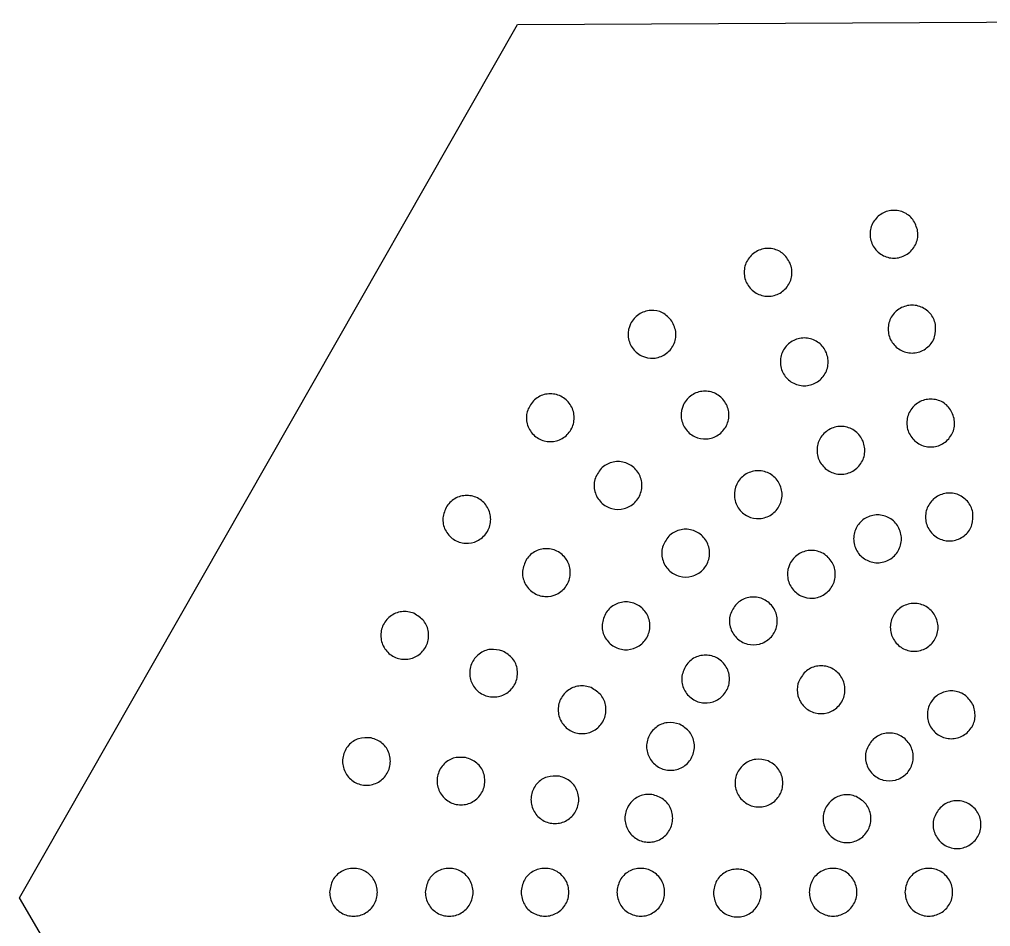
# Model space of a CAD drawing. Extents: x 3.8 to 51.7, y 2.8 to 44.4.
# Drawn here: x 3.78 to 26.94, y 22.8 to 44.43 of the extents above; entities that cross this region are included whole.
import ezdxf

# ---------------------------------------------------------------- set-up
doc = ezdxf.new("R2010")
doc.units = 0
doc.layers.add('Layer_1', color=7, linetype='CONTINUOUS')

msp = doc.modelspace()

# ---------------------------------------------------------------- linework, layer by layer
at = {"layer": 'Layer_1', "color": 1}
msp.add_lwpolyline([(39.628133, 44.428101), (51.718135, 23.730246), (39.838267, 2.911069), (15.868397, 2.789748), (3.778395, 23.487604), (15.658263, 44.30678), (39.628133, 44.428101)], close=True, dxfattribs=at)
at = {"layer": 'Layer_1', "color": 5}
for points in [[(25.194535, 39.418216), (25.194535, 39.418216)], [(22.159515, 38.616229), (22.159515, 38.616229)], [(19.33927, 37.237546), (19.33927, 37.237546)], [(25.625277, 37.156564), (25.625277, 37.156564)], [(23.023207, 36.482071), (23.023207, 36.482071)], [(16.036161, 35.335157), (16.036161, 35.335157)], [(20.602719, 35.312894), (20.602719, 35.312894)], [(26.070759, 34.916975), (26.070759, 34.916975)], [(23.897052, 34.372422), (23.897052, 34.372422)], [(17.650816, 33.720502), (17.650816, 33.720502)], [(21.871345, 33.414261), (21.871345, 33.414261)], [(13.973679, 32.824915), (13.973679, 32.824915)], [(26.516241, 32.677387), (26.516241, 32.677387)], [(24.770896, 32.262776), (24.770896, 32.262776)], [(19.265468, 32.10585), (19.265468, 32.10585)], [(15.872312, 31.556289), (15.872312, 31.556289)], [(23.13997, 31.515629), (23.13997, 31.515629)], [(20.880122, 30.491196), (20.880122, 30.491196)], [(13.185219, 30.268986), (13.185219, 30.268986)], [(17.770943, 30.287664), (17.770943, 30.287664)], [(25.64474, 30.15313), (25.64474, 30.15313)], [(15.305019, 29.37063), (15.305019, 29.37063)], [(19.669576, 29.019038), (19.669576, 29.019038)], [(22.494773, 28.85001), (22.494773, 28.85001)], [(17.414667, 28.496785), (17.414667, 28.496785)], [(26.528736, 28.067997), (26.528736, 28.067997)], [(19.524313, 27.622941), (19.524313, 27.622941)], [(12.165878, 27.299897), (12.165878, 27.299897)], [(24.122694, 27.248624), (24.122694, 27.248624)], [(14.420207, 26.832354), (14.420207, 26.832354)], [(21.633959, 26.749097), (21.633959, 26.749097)], [(16.659797, 26.386872), (16.659797, 26.386872)], [(18.899386, 25.94139), (18.899386, 25.94139)], [(23.733451, 25.899766), (23.733451, 25.899766)], [(25.737346, 25.633972), (25.737346, 25.633972)], [(11.175421, 23.619054), (11.175421, 23.619054)], [(13.458888, 23.619054), (13.458888, 23.619054)], [(15.742352, 23.619054), (15.742352, 23.619054)], [(18.025816, 23.619054), (18.025816, 23.619054)], [(20.328042, 23.600292), (20.328042, 23.600292)], [(22.611507, 23.619054), (22.611507, 23.619054)], [(24.894971, 23.619054), (24.894971, 23.619054)]]:
    msp.add_lwpolyline(points, close=True, dxfattribs=at)
for points, knots in [([(25.194535, 39.418216), (25.200539, 39.368558), (25.212497, 39.269654), (25.180966, 39.121641), (25.115033, 38.986748), (25.0156, 38.873596), (24.89053, 38.790007), (24.748017, 38.741575), (24.597832, 38.731786), (24.450251, 38.761141), (24.315243, 38.82766), (24.202122, 38.926936), (24.118524, 39.052049), (24.070095, 39.19455), (24.060305, 39.344738), (24.08966, 39.492318), (24.156181, 39.627324), (24.255449, 39.740457), (24.380595, 39.824008), (24.570432, 39.888813), (24.825806, 39.871443), (25.090629, 39.701808), (25.159554, 39.51369), (25.194535, 39.418216)], [0, 0, 0, 0, 0.149197, 0.297159, 0.446355, 0.595552, 0.743514, 0.892711, 1.041908, 1.18987, 1.339067, 1.488264, 1.636226, 1.785423, 1.93462, 2.082582, 2.231778, 2.380975, 2.528937, 2.678134, 2.976133, 3.265294, 3.563294, 3.563294, 3.563294, 3.563294]), ([(22.159515, 38.616229), (22.175091, 38.568697), (22.206115, 38.474026), (22.204065, 38.322706), (22.165716, 38.177543), (22.090268, 38.047166), (21.983908, 37.940783), (21.853583, 37.865479), (21.708194, 37.826579), (21.557721, 37.826577), (21.412331, 37.865486), (21.282011, 37.94076), (21.175629, 38.047256), (21.075142, 38.220528), (21.041547, 38.476451), (21.159553, 38.760876), (21.404916, 38.950013), (21.709291, 38.988655), (22.002321, 38.874141), (22.106594, 38.703059), (22.159515, 38.616229)], [0, 0, 0, 0, 0.149197, 0.297159, 0.446355, 0.595552, 0.743514, 0.892711, 1.041908, 1.18987, 1.339066, 1.488263, 1.636225, 1.785422, 2.083421, 2.372582, 2.670582, 2.968581, 3.257742, 3.555741, 3.555741, 3.555741, 3.555741]), ([(25.625277, 37.156564), (25.629495, 37.054971), (25.637807, 36.854796), (25.458058, 36.59673), (25.228771, 36.482955), (25.028585, 36.470179), (24.880991, 36.499479), (24.745985, 36.566013), (24.632864, 36.665285), (24.549266, 36.790398), (24.500836, 36.932899), (24.491047, 37.083087), (24.520402, 37.230667), (24.586921, 37.365676), (24.686197, 37.478797), (24.81131, 37.562394), (24.953809, 37.610823), (25.104008, 37.620615), (25.251546, 37.591251), (25.386712, 37.524764), (25.499246, 37.425371), (25.585019, 37.300691), (25.611821, 37.204739), (25.625277, 37.156564)], [0, 0, 0, 0, 0.297999, 0.58716, 0.88516, 1.034356, 1.182319, 1.331515, 1.480712, 1.628674, 1.777871, 1.927068, 2.07503, 2.224227, 2.373424, 2.521386, 2.670583, 2.819779, 2.967742, 3.116938, 3.266135, 3.414097, 3.563294, 3.563294, 3.563294, 3.563294]), ([(19.33927, 37.237546), (19.382064, 37.145304), (19.466383, 36.963556), (19.398801, 36.656284), (19.197563, 36.424698), (18.904011, 36.325676), (18.601864, 36.385903), (18.368869, 36.589145), (18.270262, 36.882181), (18.330245, 37.184376), (18.534068, 37.417688), (18.825036, 37.514985), (19.134781, 37.459834), (19.270426, 37.312382), (19.33927, 37.237546)], [0, 0, 0, 0, 0.298, 0.587161, 0.88516, 1.18316, 1.472321, 1.77032, 2.06832, 2.357481, 2.655481, 2.95348, 3.242641, 3.540641, 3.540641, 3.540641, 3.540641]), ([(23.023207, 36.482071), (23.038783, 36.434539), (23.069806, 36.339868), (23.067757, 36.188547), (23.029407, 36.043384), (22.953959, 35.913008), (22.847599, 35.806625), (22.717273, 35.73132), (22.571884, 35.69242), (22.421412, 35.692418), (22.276022, 35.731327), (22.145702, 35.806601), (22.039321, 35.913097), (21.938828, 36.08637), (21.905276, 36.342285), (22.023105, 36.626745), (22.227782, 36.783977), (22.421377, 36.835446), (22.571865, 36.835511), (22.717389, 36.796649), (22.847156, 36.721126), (22.955604, 36.615574), (23.00061, 36.526695), (23.023207, 36.482071)], [0, 0, 0, 0, 0.149197, 0.297159, 0.446356, 0.595553, 0.743515, 0.892712, 1.041909, 1.189871, 1.339068, 1.488264, 1.636226, 1.785423, 2.083422, 2.372583, 2.670583, 2.819779, 2.967742, 3.116938, 3.266135, 3.414097, 3.563294, 3.563294, 3.563294, 3.563294]), ([(16.036161, 35.335157), (16.074115, 35.367737), (16.149707, 35.432628), (16.290293, 35.488642), (16.439082, 35.508764), (16.588407, 35.488952), (16.727394, 35.431399), (16.84684, 35.339812), (16.938417, 35.220376), (16.996002, 35.081358), (17.015694, 34.932146), (16.996021, 34.78294), (16.938341, 34.643901), (16.816714, 34.484754), (16.593128, 34.355779), (16.285194, 34.355958), (16.016559, 34.510265), (15.864378, 34.776682), (15.858037, 35.091229), (15.976194, 35.253036), (16.036161, 35.335157)], [0, 0, 0, 0, 0.149197, 0.297159, 0.446356, 0.595552, 0.743515, 0.892711, 1.041908, 1.18987, 1.339067, 1.488264, 1.636226, 1.785423, 2.083422, 2.372583, 2.670583, 2.968583, 3.257744, 3.555743, 3.555743, 3.555743, 3.555743]), ([(20.602719, 35.312894), (20.627269, 35.269313), (20.676165, 35.182514), (20.703678, 35.033701), (20.694378, 34.883845), (20.645841, 34.741256), (20.562181, 34.616164), (20.411828, 34.483801), (20.167404, 34.400891), (19.86533, 34.461286), (19.632302, 34.664482), (19.53375, 34.957531), (19.59355, 35.259723), (19.763686, 35.453813), (19.943511, 35.542068), (20.091097, 35.57149), (20.241406, 35.561765), (20.383414, 35.51301), (20.51037, 35.430643), (20.571851, 35.352252), (20.602719, 35.312894)], [0, 0, 0, 0, 0.149197, 0.297159, 0.446356, 0.595552, 0.743515, 0.892711, 1.190711, 1.479872, 1.777872, 2.075871, 2.365032, 2.663032, 2.812229, 2.960191, 3.109387, 3.258584, 3.406546, 3.555743, 3.555743, 3.555743, 3.555743]), ([(26.070759, 34.916975), (26.076763, 34.867317), (26.088721, 34.768413), (26.05719, 34.6204), (25.991257, 34.485508), (25.891824, 34.372356), (25.766753, 34.288766), (25.624241, 34.240334), (25.474056, 34.230545), (25.326475, 34.2599), (25.191466, 34.326419), (25.078345, 34.425696), (24.994748, 34.550808), (24.946318, 34.69331), (24.936529, 34.843497), (24.965884, 34.991078), (25.032405, 35.126083), (25.131672, 35.239216), (25.256819, 35.322768), (25.446656, 35.387572), (25.70203, 35.370202), (25.966853, 35.200567), (26.035778, 35.012449), (26.070759, 34.916975)], [0, 0, 0, 0, 0.149197, 0.297159, 0.446355, 0.595552, 0.743514, 0.892711, 1.041908, 1.18987, 1.339067, 1.488264, 1.636226, 1.785423, 1.93462, 2.082582, 2.231778, 2.380975, 2.528937, 2.678134, 2.976133, 3.265294, 3.563294, 3.563294, 3.563294, 3.563294]), ([(23.897052, 34.372422), (23.912628, 34.32489), (23.943651, 34.230219), (23.941603, 34.078898), (23.903247, 33.933736), (23.827825, 33.803356), (23.721367, 33.696989), (23.548081, 33.596501), (23.292179, 33.562869), (23.007691, 33.681036), (22.818783, 33.925789), (22.779295, 34.232434), (22.896901, 34.517153), (23.101633, 34.674322), (23.29522, 34.725799), (23.44571, 34.725862), (23.591234, 34.687001), (23.721002, 34.611478), (23.82945, 34.505926), (23.874456, 34.417047), (23.897052, 34.372422)], [0, 0, 0, 0, 0.149197, 0.297159, 0.446356, 0.595552, 0.743515, 0.892711, 1.190711, 1.479872, 1.777872, 2.075871, 2.365032, 2.663032, 2.812229, 2.960191, 3.109388, 3.258585, 3.406547, 3.555744, 3.555744, 3.555744, 3.555744]), ([(17.650816, 33.720502), (17.688769, 33.753083), (17.764362, 33.817974), (17.904948, 33.873988), (18.053737, 33.894109), (18.203061, 33.874297), (18.342049, 33.816745), (18.461494, 33.725157), (18.553071, 33.605722), (18.610657, 33.466704), (18.630348, 33.317491), (18.610675, 33.168285), (18.552996, 33.029246), (18.431368, 32.8701), (18.207782, 32.741125), (17.899848, 32.741304), (17.631213, 32.89561), (17.479032, 33.162028), (17.472692, 33.476575), (17.590848, 33.638381), (17.650816, 33.720502)], [0, 0, 0, 0, 0.149197, 0.297159, 0.446356, 0.595552, 0.743515, 0.892711, 1.041908, 1.18987, 1.339067, 1.488264, 1.636226, 1.785423, 2.083422, 2.372583, 2.670583, 2.968583, 3.257744, 3.555743, 3.555743, 3.555743, 3.555743]), ([(21.871345, 33.414261), (21.895895, 33.370681), (21.944791, 33.283881), (21.972304, 33.135068), (21.963004, 32.985213), (21.914467, 32.842623), (21.830807, 32.717531), (21.680453, 32.585168), (21.43603, 32.502258), (21.133956, 32.562654), (20.900928, 32.765849), (20.802376, 33.058898), (20.862176, 33.361091), (21.032312, 33.55518), (21.212137, 33.643435), (21.359723, 33.672857), (21.510032, 33.663132), (21.65204, 33.614377), (21.778996, 33.53201), (21.840477, 33.453619), (21.871345, 33.414261)], [0, 0, 0, 0, 0.149197, 0.297159, 0.446356, 0.595552, 0.743515, 0.892711, 1.190711, 1.479872, 1.777872, 2.075871, 2.365032, 2.663032, 2.812229, 2.960191, 3.109387, 3.258584, 3.406546, 3.555743, 3.555743, 3.555743, 3.555743]), ([(26.516241, 32.677387), (26.520459, 32.575793), (26.52877, 32.375619), (26.349022, 32.117553), (26.119734, 32.003777), (25.919548, 31.991001), (25.771954, 32.020301), (25.636949, 32.086835), (25.523827, 32.186107), (25.44023, 32.31122), (25.3918, 32.453721), (25.38201, 32.603909), (25.411366, 32.751489), (25.477885, 32.886498), (25.577161, 32.999619), (25.702274, 33.083217), (25.844773, 33.131646), (25.994971, 33.141438), (26.14251, 33.112074), (26.277675, 33.045586), (26.39021, 32.946193), (26.475983, 32.821513), (26.502785, 32.725562), (26.516241, 32.677387)], [0, 0, 0, 0, 0.297999, 0.58716, 0.88516, 1.034356, 1.182319, 1.331515, 1.480712, 1.628674, 1.777871, 1.927068, 2.07503, 2.224227, 2.373424, 2.521386, 2.670583, 2.819779, 2.967742, 3.116938, 3.266135, 3.414097, 3.563294, 3.563294, 3.563294, 3.563294]), ([(13.973679, 32.824915), (14.004547, 32.864273), (14.066027, 32.942665), (14.192984, 33.02503), (14.334989, 33.073791), (14.48531, 33.083492), (14.632854, 33.05416), (14.767873, 32.987635), (14.880991, 32.888361), (14.96459, 32.763248), (15.013013, 32.620744), (15.022827, 32.470567), (14.993381, 32.322947), (14.905139, 32.143131), (14.711011, 31.973014), (14.408959, 31.913115), (14.115381, 32.012048), (13.914149, 32.243658), (13.846566, 32.550924), (13.930885, 32.732672), (13.973679, 32.824915)], [0, 0, 0, 0, 0.149197, 0.297159, 0.446356, 0.595552, 0.743515, 0.892711, 1.041908, 1.18987, 1.339067, 1.488264, 1.636226, 1.785423, 2.083422, 2.372583, 2.670583, 2.968582, 3.257743, 3.555743, 3.555743, 3.555743, 3.555743]), ([(24.770896, 32.262776), (24.786472, 32.215244), (24.817495, 32.120573), (24.815447, 31.969252), (24.777091, 31.82409), (24.701669, 31.693709), (24.595212, 31.587342), (24.421925, 31.486855), (24.166023, 31.453223), (23.881535, 31.571389), (23.692627, 31.816142), (23.653139, 32.122787), (23.770746, 32.407506), (23.975477, 32.564675), (24.169065, 32.616152), (24.319554, 32.616215), (24.465079, 32.577354), (24.594846, 32.501831), (24.703294, 32.396279), (24.7483, 32.3074), (24.770896, 32.262776)], [0, 0, 0, 0, 0.149197, 0.297159, 0.446356, 0.595552, 0.743515, 0.892711, 1.190711, 1.479872, 1.777872, 2.075871, 2.365032, 2.663032, 2.812228, 2.960191, 3.109387, 3.258584, 3.406546, 3.555743, 3.555743, 3.555743, 3.555743]), ([(19.265468, 32.10585), (19.303421, 32.13843), (19.379014, 32.203321), (19.5196, 32.259335), (19.668389, 32.279457), (19.817714, 32.259645), (19.956701, 32.202092), (20.076147, 32.110505), (20.167724, 31.991069), (20.225309, 31.852052), (20.245, 31.702839), (20.225328, 31.553633), (20.167648, 31.414594), (20.046021, 31.255447), (19.822435, 31.126472), (19.514501, 31.126651), (19.245866, 31.280958), (19.093685, 31.547375), (19.087344, 31.861922), (19.205501, 32.023729), (19.265468, 32.10585)], [0, 0, 0, 0, 0.149197, 0.297159, 0.446356, 0.595552, 0.743515, 0.892711, 1.041908, 1.18987, 1.339067, 1.488264, 1.636226, 1.785423, 2.083422, 2.372583, 2.670583, 2.968583, 3.257744, 3.555743, 3.555743, 3.555743, 3.555743]), ([(15.872312, 31.556289), (15.90318, 31.595647), (15.96466, 31.674039), (16.091617, 31.756404), (16.233622, 31.805166), (16.383942, 31.814866), (16.531487, 31.785535), (16.666506, 31.719009), (16.779623, 31.619735), (16.863223, 31.494623), (16.911646, 31.352118), (16.92146, 31.201942), (16.892014, 31.054322), (16.803772, 30.874505), (16.609644, 30.704388), (16.307592, 30.644489), (16.014014, 30.743423), (15.812782, 30.975032), (15.745198, 31.282298), (15.829518, 31.464046), (15.872312, 31.556289)], [0, 0, 0, 0, 0.149197, 0.297159, 0.446356, 0.595552, 0.743515, 0.892711, 1.041908, 1.18987, 1.339067, 1.488264, 1.636226, 1.785423, 2.083422, 2.372583, 2.670583, 2.968583, 3.257744, 3.555743, 3.555743, 3.555743, 3.555743]), ([(23.13997, 31.515629), (23.16452, 31.472049), (23.213416, 31.385249), (23.240929, 31.236436), (23.231629, 31.086581), (23.183092, 30.943991), (23.099432, 30.818899), (22.949079, 30.686536), (22.704655, 30.603626), (22.402581, 30.664022), (22.169554, 30.867217), (22.071001, 31.160266), (22.130802, 31.462459), (22.300937, 31.656548), (22.480762, 31.744803), (22.628348, 31.774225), (22.778658, 31.7645), (22.920665, 31.715745), (23.047621, 31.633378), (23.109102, 31.554987), (23.13997, 31.515629)], [0, 0, 0, 0, 0.149197, 0.297159, 0.446356, 0.595552, 0.743515, 0.892711, 1.190711, 1.479872, 1.777872, 2.075871, 2.365032, 2.663032, 2.812229, 2.960191, 3.109387, 3.258584, 3.406546, 3.555743, 3.555743, 3.555743, 3.555743]), ([(20.880122, 30.491196), (20.918075, 30.523777), (20.993668, 30.588668), (21.134254, 30.644682), (21.283043, 30.664803), (21.432367, 30.644991), (21.571355, 30.587439), (21.6908, 30.495851), (21.782377, 30.376416), (21.839963, 30.237398), (21.859654, 30.088185), (21.839981, 29.938979), (21.782302, 29.79994), (21.660674, 29.640794), (21.437088, 29.511819), (21.129154, 29.511998), (20.860519, 29.666304), (20.708338, 29.932722), (20.701998, 30.247269), (20.820154, 30.409075), (20.880122, 30.491196)], [0, 0, 0, 0, 0.149197, 0.297159, 0.446356, 0.595552, 0.743515, 0.892711, 1.041908, 1.18987, 1.339067, 1.488264, 1.636226, 1.785423, 2.083422, 2.372583, 2.670583, 2.968582, 3.257743, 3.555743, 3.555743, 3.555743, 3.555743]), ([(17.770943, 30.287664), (17.801811, 30.327022), (17.863292, 30.405414), (17.990249, 30.487779), (18.132253, 30.536541), (18.282574, 30.546241), (18.430118, 30.516909), (18.565137, 30.450384), (18.678255, 30.35111), (18.761855, 30.225998), (18.810278, 30.083493), (18.820092, 29.933317), (18.790646, 29.785697), (18.702403, 29.60588), (18.508275, 29.435763), (18.206223, 29.375864), (17.912646, 29.474797), (17.711414, 29.706407), (17.64383, 30.013673), (17.728149, 30.195421), (17.770943, 30.287664)], [0, 0, 0, 0, 0.149197, 0.297159, 0.446356, 0.595552, 0.743515, 0.892711, 1.041908, 1.18987, 1.339067, 1.488264, 1.636226, 1.785423, 2.083422, 2.372583, 2.670583, 2.968582, 3.257743, 3.555743, 3.555743, 3.555743, 3.555743]), ([(25.64474, 30.15313), (25.660316, 30.105598), (25.691339, 30.010927), (25.689291, 29.859606), (25.650935, 29.714444), (25.575513, 29.584063), (25.469056, 29.477696), (25.295769, 29.377209), (25.039867, 29.343577), (24.755379, 29.461744), (24.566471, 29.706496), (24.526983, 30.013141), (24.64459, 30.29786), (24.849321, 30.455029), (25.042909, 30.506506), (25.193398, 30.50657), (25.338922, 30.467708), (25.46869, 30.392185), (25.577138, 30.286633), (25.622144, 30.197754), (25.64474, 30.15313)], [0, 0, 0, 0, 0.149197, 0.297159, 0.446356, 0.595552, 0.743515, 0.892711, 1.190711, 1.479872, 1.777872, 2.075871, 2.365032, 2.663032, 2.812228, 2.960191, 3.109387, 3.258584, 3.406546, 3.555743, 3.555743, 3.555743, 3.555743]), ([(13.185219, 30.268986), (13.272048, 30.216064), (13.443131, 30.111791), (13.557645, 29.818761), (13.519002, 29.514387), (13.329866, 29.269023), (13.04544, 29.151017), (12.789517, 29.184612), (12.616245, 29.285099), (12.509749, 29.391481), (12.434475, 29.521801), (12.395566, 29.667192), (12.395568, 29.817664), (12.434468, 29.963053), (12.509773, 30.093379), (12.616156, 30.199739), (12.746532, 30.275186), (12.891695, 30.313536), (13.043016, 30.315585), (13.137687, 30.284562), (13.185219, 30.268986)], [0, 0, 0, 0, 0.298, 0.587161, 0.88516, 1.18316, 1.472321, 1.77032, 1.919517, 2.067479, 2.216676, 2.365873, 2.513835, 2.663032, 2.812228, 2.960191, 3.109387, 3.258584, 3.406546, 3.555743, 3.555743, 3.555743, 3.555743]), ([(15.305019, 29.37063), (15.391847, 29.317708), (15.56293, 29.213436), (15.677449, 28.920402), (15.638786, 28.616043), (15.449722, 28.37062), (15.165035, 28.252833), (14.858392, 28.292377), (14.6136, 28.481245), (14.495584, 28.765836), (14.535436, 29.073066), (14.723312, 29.315618), (15.011495, 29.441847), (15.2062, 29.394606), (15.305019, 29.37063)], [0, 0, 0, 0, 0.298, 0.587161, 0.88516, 1.18316, 1.472321, 1.77032, 2.06832, 2.357481, 2.65548, 2.95348, 3.242641, 3.540641, 3.540641, 3.540641, 3.540641]), ([(19.669576, 29.019038), (19.700444, 29.058397), (19.761924, 29.136788), (19.888881, 29.219153), (20.030886, 29.267915), (20.181206, 29.277616), (20.328751, 29.248284), (20.46377, 29.181759), (20.576887, 29.082484), (20.660487, 28.957372), (20.70891, 28.814868), (20.718724, 28.664691), (20.689278, 28.517071), (20.601036, 28.337254), (20.406908, 28.167137), (20.104856, 28.107238), (19.811278, 28.206172), (19.610046, 28.437781), (19.542462, 28.745047), (19.626782, 28.926796), (19.669576, 29.019038)], [0, 0, 0, 0, 0.149197, 0.297159, 0.446356, 0.595552, 0.743515, 0.892711, 1.041908, 1.18987, 1.339067, 1.488264, 1.636226, 1.785423, 2.083422, 2.372583, 2.670583, 2.968583, 3.257744, 3.555743, 3.555743, 3.555743, 3.555743]), ([(22.494773, 28.85001), (22.532726, 28.88259), (22.608319, 28.947481), (22.748905, 29.003495), (22.897694, 29.023617), (23.047019, 29.003805), (23.186006, 28.946252), (23.305452, 28.854664), (23.397029, 28.735229), (23.454614, 28.596211), (23.474305, 28.446998), (23.454633, 28.297793), (23.396953, 28.158754), (23.275326, 27.999607), (23.05174, 27.870632), (22.743806, 27.870811), (22.47517, 28.025118), (22.32299, 28.291535), (22.316649, 28.606082), (22.434806, 28.767889), (22.494773, 28.85001)], [0, 0, 0, 0, 0.149197, 0.297159, 0.446356, 0.595552, 0.743515, 0.892711, 1.041908, 1.18987, 1.339067, 1.488264, 1.636226, 1.785423, 2.083422, 2.372583, 2.670583, 2.968583, 3.257744, 3.555743, 3.555743, 3.555743, 3.555743]), ([(17.414667, 28.496785), (17.501496, 28.443863), (17.672579, 28.33959), (17.787093, 28.04656), (17.74845, 27.742185), (17.559314, 27.496822), (17.274888, 27.378816), (17.018965, 27.412411), (16.845693, 27.512898), (16.739196, 27.61928), (16.663923, 27.7496), (16.625014, 27.89499), (16.625016, 28.045463), (16.663916, 28.190852), (16.73922, 28.321178), (16.845603, 28.427537), (16.97598, 28.502985), (17.121143, 28.541335), (17.272463, 28.543384), (17.367134, 28.512361), (17.414667, 28.496785)], [0, 0, 0, 0, 0.298, 0.587161, 0.88516, 1.18316, 1.472321, 1.77032, 1.919517, 2.067479, 2.216676, 2.365873, 2.513835, 2.663032, 2.812228, 2.960191, 3.109387, 3.258584, 3.406546, 3.555743, 3.555743, 3.555743, 3.555743]), ([(26.528736, 28.067997), (26.552713, 27.969179), (26.599954, 27.774473), (26.473725, 27.48629), (26.231173, 27.298414), (25.923943, 27.258563), (25.639352, 27.376579), (25.450484, 27.62137), (25.41094, 27.928014), (25.528727, 28.2127), (25.77415, 28.401765), (26.078509, 28.440427), (26.371542, 28.325908), (26.475815, 28.154826), (26.528736, 28.067997)], [0, 0, 0, 0, 0.298, 0.587161, 0.88516, 1.18316, 1.472321, 1.77032, 2.06832, 2.357481, 2.65548, 2.95348, 3.242641, 3.540641, 3.540641, 3.540641, 3.540641]), ([(19.524313, 27.622941), (19.611142, 27.57002), (19.782224, 27.465747), (19.896743, 27.172713), (19.85808, 26.868354), (19.669016, 26.622931), (19.384329, 26.505144), (19.077686, 26.544688), (18.832895, 26.733556), (18.714879, 27.018148), (18.75473, 27.325377), (18.942606, 27.567929), (19.230789, 27.694159), (19.425495, 27.646917), (19.524313, 27.622941)], [0, 0, 0, 0, 0.298, 0.587161, 0.88516, 1.18316, 1.472321, 1.77032, 2.06832, 2.357481, 2.65548, 2.95348, 3.242641, 3.540641, 3.540641, 3.540641, 3.540641]), ([(24.122694, 27.248624), (24.160648, 27.281204), (24.23624, 27.346095), (24.376826, 27.402109), (24.525615, 27.422231), (24.67494, 27.402419), (24.813927, 27.344866), (24.933373, 27.253279), (25.02495, 27.133843), (25.082535, 26.994825), (25.102227, 26.845613), (25.082554, 26.696407), (25.024874, 26.557368), (24.903247, 26.398221), (24.679661, 26.269246), (24.371727, 26.269425), (24.103092, 26.423732), (23.950911, 26.690149), (23.94457, 27.004696), (24.062727, 27.166503), (24.122694, 27.248624)], [0, 0, 0, 0, 0.149197, 0.297159, 0.446356, 0.595552, 0.743515, 0.892711, 1.041908, 1.18987, 1.339067, 1.488264, 1.636226, 1.785423, 2.083422, 2.372583, 2.670583, 2.968583, 3.257744, 3.555743, 3.555743, 3.555743, 3.555743]), ([(12.165878, 27.299897), (12.261353, 27.264916), (12.44947, 27.195991), (12.619106, 26.931168), (12.636476, 26.675794), (12.571671, 26.485957), (12.48812, 26.36081), (12.374987, 26.261543), (12.239981, 26.195022), (12.0924, 26.165667), (11.942213, 26.175456), (11.799712, 26.223886), (11.674598, 26.307483), (11.575326, 26.420605), (11.508792, 26.55561), (11.479493, 26.703204), (11.492268, 26.903391), (11.606044, 27.132678), (11.86411, 27.312427), (12.064284, 27.304115), (12.165878, 27.299897)], [0, 0, 0, 0, 0.298, 0.587161, 0.88516, 1.034357, 1.182319, 1.331516, 1.480713, 1.628675, 1.777872, 1.927068, 2.07503, 2.224227, 2.373424, 2.521386, 2.670583, 2.968583, 3.257744, 3.555743, 3.555743, 3.555743, 3.555743]), ([(14.420207, 26.832354), (14.515682, 26.797373), (14.703799, 26.728449), (14.873435, 26.463625), (14.890805, 26.208251), (14.826, 26.018414), (14.742449, 25.893267), (14.629316, 25.794), (14.49431, 25.727479), (14.346729, 25.698124), (14.196542, 25.707914), (14.054041, 25.756344), (13.928927, 25.839941), (13.829655, 25.953063), (13.763122, 26.088068), (13.733822, 26.235662), (13.746597, 26.435848), (13.860373, 26.665136), (14.118439, 26.844884), (14.318613, 26.836573), (14.420207, 26.832354)], [0, 0, 0, 0, 0.298, 0.587161, 0.88516, 1.034357, 1.182319, 1.331516, 1.480713, 1.628675, 1.777872, 1.927068, 2.07503, 2.224227, 2.373424, 2.521386, 2.670583, 2.968583, 3.257744, 3.555743, 3.555743, 3.555743, 3.555743]), ([(21.633959, 26.749097), (21.678583, 26.7265), (21.767463, 26.681495), (21.873013, 26.573046), (21.948542, 26.443283), (21.987382, 26.297743), (21.987398, 26.147311), (21.948492, 26.001908), (21.873193, 25.871597), (21.766795, 25.765195), (21.636476, 25.689901), (21.491099, 25.650978), (21.340571, 25.651059), (21.146994, 25.702525), (20.942274, 25.859735), (20.824598, 26.144297), (20.864356, 26.451535), (21.052257, 26.694085), (21.340434, 26.820315), (21.53514, 26.773073), (21.633959, 26.749097)], [0, 0, 0, 0, 0.149197, 0.297159, 0.446356, 0.595552, 0.743515, 0.892711, 1.041908, 1.18987, 1.339067, 1.488264, 1.636226, 1.785423, 2.083422, 2.372583, 2.670583, 2.968583, 3.257744, 3.555743, 3.555743, 3.555743, 3.555743]), ([(16.659797, 26.386872), (16.755272, 26.351891), (16.943389, 26.282967), (17.113025, 26.018143), (17.130395, 25.762769), (17.06559, 25.572932), (16.982039, 25.447785), (16.868906, 25.348518), (16.7339, 25.281997), (16.586319, 25.252642), (16.436132, 25.262431), (16.293631, 25.310861), (16.168517, 25.394459), (16.069245, 25.507581), (16.002712, 25.642586), (15.973412, 25.79018), (15.986187, 25.990366), (16.099963, 26.219654), (16.358029, 26.399402), (16.558203, 26.391091), (16.659797, 26.386872)], [0, 0, 0, 0, 0.298, 0.587161, 0.88516, 1.034357, 1.182319, 1.331516, 1.480713, 1.628675, 1.777872, 1.927068, 2.07503, 2.224227, 2.373424, 2.521386, 2.670583, 2.968583, 3.257744, 3.555743, 3.555743, 3.555743, 3.555743]), ([(18.899386, 25.94139), (18.99486, 25.906409), (19.182978, 25.837485), (19.352613, 25.572661), (19.369983, 25.317287), (19.305178, 25.12745), (19.221627, 25.002304), (19.108494, 24.903037), (18.973489, 24.836515), (18.825908, 24.80716), (18.67572, 24.81695), (18.533219, 24.865379), (18.408106, 24.948977), (18.30883, 25.062098), (18.242311, 25.197107), (18.212956, 25.344688), (18.222745, 25.494872), (18.271177, 25.637385), (18.354766, 25.762455), (18.467919, 25.861888), (18.602811, 25.927821), (18.750824, 25.959352), (18.849728, 25.947394), (18.899386, 25.94139)], [0, 0, 0, 0, 0.297999, 0.58716, 0.88516, 1.034356, 1.182319, 1.331515, 1.480712, 1.628674, 1.777871, 1.927068, 2.07503, 2.224227, 2.373424, 2.521386, 2.670583, 2.819779, 2.967742, 3.116938, 3.266135, 3.414097, 3.563294, 3.563294, 3.563294, 3.563294]), ([(23.733451, 25.899766), (23.82028, 25.846845), (23.991363, 25.742571), (24.105877, 25.449541), (24.067234, 25.145167), (23.878098, 24.899803), (23.593672, 24.781797), (23.337749, 24.815392), (23.164477, 24.915879), (23.057981, 25.022262), (22.982707, 25.152581), (22.943798, 25.297972), (22.943801, 25.448444), (22.982701, 25.593833), (23.058005, 25.724158), (23.164388, 25.830518), (23.294764, 25.905966), (23.439927, 25.944316), (23.591248, 25.946365), (23.685919, 25.915342), (23.733451, 25.899766)], [0, 0, 0, 0, 0.298, 0.587161, 0.88516, 1.18316, 1.472321, 1.770321, 1.919518, 2.06748, 2.216676, 2.365873, 2.513835, 2.663032, 2.812228, 2.96019, 3.109387, 3.258584, 3.406546, 3.555742, 3.555742, 3.555742, 3.555742]), ([(25.737346, 25.633972), (25.7753, 25.666552), (25.850892, 25.731443), (25.991478, 25.787457), (26.140267, 25.807579), (26.289592, 25.787767), (26.428579, 25.730214), (26.548025, 25.638626), (26.639602, 25.519191), (26.697187, 25.380173), (26.716879, 25.23096), (26.697206, 25.081755), (26.639526, 24.942716), (26.517899, 24.783569), (26.294313, 24.654594), (25.986379, 24.654773), (25.717744, 24.80908), (25.565563, 25.075497), (25.559222, 25.390044), (25.677379, 25.551851), (25.737346, 25.633972)], [0, 0, 0, 0, 0.149197, 0.297159, 0.446356, 0.595552, 0.743515, 0.892711, 1.041908, 1.18987, 1.339067, 1.488264, 1.636226, 1.785423, 2.083422, 2.372583, 2.670583, 2.968582, 3.257743, 3.555743, 3.555743, 3.555743, 3.555743]), ([(11.175421, 23.619054), (11.191086, 23.719526), (11.221951, 23.91749), (11.448853, 24.135425), (11.744847, 24.216202), (12.043912, 24.13536), (12.261781, 23.917744), (12.328681, 23.668445), (12.302151, 23.469908), (12.244621, 23.330807), (12.153027, 23.211392), (12.033594, 23.119807), (11.894575, 23.062226), (11.745366, 23.042527), (11.596144, 23.062225), (11.457169, 23.119808), (11.337571, 23.211388), (11.246589, 23.330825), (11.186788, 23.469842), (11.179221, 23.569179), (11.175421, 23.619054)], [0, 0, 0, 0, 0.298, 0.587161, 0.885161, 1.18316, 1.472321, 1.770321, 1.919518, 2.06748, 2.216676, 2.365873, 2.513835, 2.663032, 2.812228, 2.96019, 3.109387, 3.258584, 3.406546, 3.555742, 3.555742, 3.555742, 3.555742]), ([(13.458888, 23.619054), (13.474552, 23.719526), (13.505418, 23.91749), (13.732319, 24.135425), (14.028313, 24.216202), (14.327379, 24.13536), (14.545247, 23.917744), (14.612147, 23.668445), (14.585617, 23.469908), (14.528087, 23.330807), (14.436493, 23.211392), (14.31706, 23.119807), (14.178041, 23.062226), (14.028833, 23.042527), (13.87961, 23.062225), (13.740635, 23.119808), (13.621037, 23.211388), (13.530056, 23.330825), (13.470254, 23.469842), (13.462687, 23.569179), (13.458888, 23.619054)], [0, 0, 0, 0, 0.298, 0.587161, 0.885161, 1.18316, 1.472321, 1.770321, 1.919518, 2.06748, 2.216676, 2.365873, 2.513835, 2.663032, 2.812228, 2.96019, 3.109387, 3.258584, 3.406546, 3.555742, 3.555742, 3.555742, 3.555742]), ([(15.742352, 23.619054), (15.758016, 23.719525), (15.788881, 23.917488), (16.015785, 24.135429), (16.311771, 24.216183), (16.610864, 24.135429), (16.828629, 23.917488), (16.909443, 23.619054), (16.828629, 23.32062), (16.610864, 23.102678), (16.311771, 23.021924), (16.015785, 23.102678), (15.788881, 23.32062), (15.758016, 23.518582), (15.742352, 23.619054)], [0, 0, 0, 0, 0.298, 0.587161, 0.88516, 1.18316, 1.472321, 1.77032, 2.06832, 2.357481, 2.65548, 2.95348, 3.242641, 3.540641, 3.540641, 3.540641, 3.540641]), ([(18.025816, 23.619054), (18.041499, 23.719519), (18.072399, 23.917468), (18.29904, 24.135508), (18.546119, 24.202366), (18.744951, 24.175842), (18.883993, 24.118311), (19.003424, 24.026717), (19.095005, 23.907284), (19.152587, 23.768265), (19.172286, 23.619054), (19.152587, 23.469843), (19.095005, 23.330824), (19.003424, 23.21139), (18.883993, 23.119797), (18.744951, 23.062266), (18.546119, 23.035742), (18.29904, 23.102599), (18.072399, 23.32064), (18.041499, 23.518589), (18.025816, 23.619054)], [0, 0, 0, 0, 0.298, 0.587161, 0.88516, 1.034357, 1.182319, 1.331516, 1.480712, 1.628675, 1.777871, 1.927068, 2.07503, 2.224227, 2.373424, 2.521386, 2.670583, 2.968582, 3.257743, 3.555743, 3.555743, 3.555743, 3.555743]), ([(20.328042, 23.600292), (20.343724, 23.700757), (20.374625, 23.898707), (20.601265, 24.116747), (20.848344, 24.183604), (21.047176, 24.15708), (21.186218, 24.099549), (21.305649, 24.007956), (21.39723, 23.888522), (21.454813, 23.749504), (21.474512, 23.600292), (21.454813, 23.451081), (21.39723, 23.312063), (21.305649, 23.192629), (21.186218, 23.101036), (21.047176, 23.043504), (20.848344, 23.01698), (20.601265, 23.083838), (20.374625, 23.301878), (20.343724, 23.499828), (20.328042, 23.600292)], [0, 0, 0, 0, 0.298, 0.587161, 0.88516, 1.034357, 1.182319, 1.331516, 1.480713, 1.628675, 1.777872, 1.927068, 2.07503, 2.224227, 2.373424, 2.521386, 2.670583, 2.968583, 3.257744, 3.555743, 3.555743, 3.555743, 3.555743]), ([(22.611507, 23.619054), (22.627172, 23.719525), (22.658037, 23.917488), (22.88494, 24.135429), (23.180926, 24.216183), (23.48002, 24.135429), (23.697785, 23.917488), (23.778598, 23.619054), (23.697785, 23.32062), (23.48002, 23.102678), (23.180926, 23.021924), (22.88494, 23.102678), (22.658037, 23.32062), (22.627172, 23.518582), (22.611507, 23.619054)], [0, 0, 0, 0, 0.298, 0.587161, 0.88516, 1.18316, 1.472321, 1.77032, 2.06832, 2.357481, 2.65548, 2.95348, 3.242641, 3.540641, 3.540641, 3.540641, 3.540641]), ([(24.894971, 23.619054), (24.910635, 23.719525), (24.9415, 23.917488), (25.168404, 24.135429), (25.46439, 24.216183), (25.763483, 24.135429), (25.981248, 23.917488), (26.062062, 23.619054), (25.981248, 23.32062), (25.763483, 23.102678), (25.46439, 23.021924), (25.168404, 23.102678), (24.9415, 23.32062), (24.910635, 23.518582), (24.894971, 23.619054)], [0, 0, 0, 0, 0.298, 0.587161, 0.88516, 1.18316, 1.472321, 1.77032, 2.06832, 2.357481, 2.65548, 2.95348, 3.242641, 3.540641, 3.540641, 3.540641, 3.540641])]:
    msp.add_open_spline(points, degree=3, knots=knots, dxfattribs=at)

doc.saveas('drawing.dxf')
